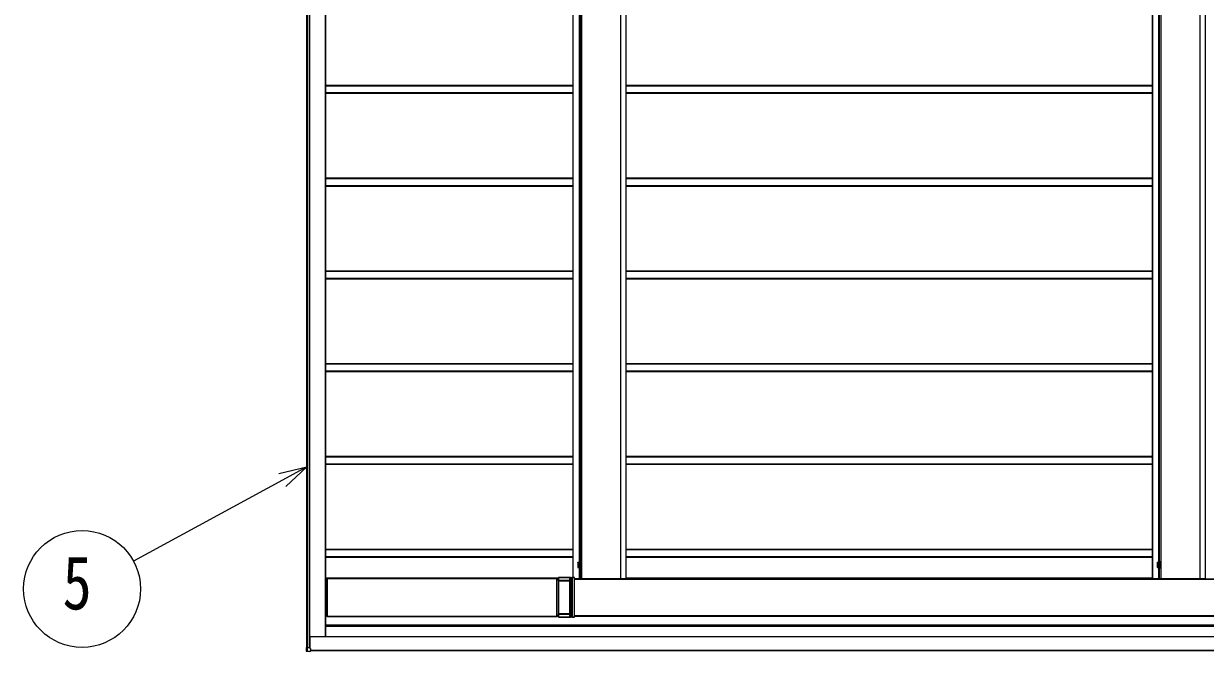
# Model space of a CAD drawing. Units: millimetres, scale not verified. Extents: x -14717 to 14718, y -10397 to 10401.
# Drawn here: x -5777 to -3230, y -3451 to -2098 of the extents above; entities that cross this region are included whole.
import ezdxf
from ezdxf.enums import TextEntityAlignment as Align

# ---------------------------------------------------------------- set-up
doc = ezdxf.new("R2010")
doc.units = ezdxf.units.MM
doc.header["$LTSCALE"] = 50
doc.layers.add('0-5_YKK_A1', color=4, linetype='Continuous')
doc.layers.add('0-6_YKK_D', color=6, linetype='Continuous')
doc.styles.add('ＭＳ ゴシック', font='')
doc.styles.get('ＭＳ ゴシック').set_extended_font_data('MS Gothic')

msp = doc.modelspace()

# ---------------------------------------------------------------- linework, layer by layer
at = {"layer": '0-5_YKK_A1'}
for p, q in [((-5167.13, 1954), (-5167.13, -3443)), ((-5167.13, -3443), (-5167.13, 1954)), ((-5165.77, -3443), (-5165.77, 1954)), ((-5165.25, -3443), (-5165.25, 1954)), ((-5161.05, -3443), (-5161.05, 1954)), ((-5160.77, -3443), (-5160.77, 1954)), ((-5160.5, -3443), (-5160.5, 1954)), ((-5126.32, -3419.5), (-5126.32, 1930.5)), ((-5125.84, -3419.5), (-5125.84, 1930.5)), ((-4593.69, 1802.5), (-4593.69, -3291.5)), ((-4593.69, 1802.5), (-4593.69, -3291.5)), ((-4593.64, 1802.5), (-4593.64, -3291.5)), ((-4593.12, 1802.5), (-4593.12, -3291.5)), ((-4575.17, 1805), (-4575.17, -3294)), ((-4574.65, 1805), (-4574.65, -3294)), ((-4490.71, 1805), (-4490.71, -3294)), ((-4490.22, -3294), (-4490.22, 1805)), ((-4479.19, 1805), (-4479.19, -3294)), ((-4478.71, -3294), (-4478.71, 1805)), ((-3344.45, 1805), (-3344.45, -3294)), ((-3344.45, 1803.5), (-3344.45, -3292.5)), ((-3344.4, 1805), (-3344.4, -3294)), ((-3343.88, 1805), (-3343.88, -3294)), ((-3325.93, 1805), (-3325.93, -3294)), ((-3325.42, 1805), (-3325.42, -3294)), ((-3241.47, 1805), (-3241.47, -3294)), ((-3240.99, -3294), (-3240.99, 1805)), ((-3229.95, 1805), (-3229.95, -3294)), ((-4579.63, 1769.73), (-4579.63, -3258.73)), ((-4578.59, 1769.8), (-4578.59, -3258.8)), ((-3330.39, 1769.73), (-3330.39, -3258.73)), ((-3329.35, 1769.8), (-3329.35, -3258.8)), ((-5125.84, -2230.5), (-4593.69, -2230.5)), ((-5125.84, -2231.5), (-4593.69, -2231.5)), ((-4478.71, -2230.5), (-3344.45, -2230.5)), ((-4478.71, -2231.5), (-3344.45, -2231.5)), ((-5125.84, -2246.5), (-4593.69, -2246.5)), ((-5125.84, -2247.5), (-4593.69, -2247.5)), ((-5125.84, -2247.8), (-4593.69, -2247.8)), ((-4478.71, -2246.5), (-3344.45, -2246.5)), ((-4478.71, -2247.5), (-3344.45, -2247.5)), ((-4478.71, -2247.8), (-3344.45, -2247.8)), ((-5125.84, -2430.5), (-4593.69, -2430.5)), ((-5125.84, -2431.5), (-4593.69, -2431.5)), ((-4478.71, -2430.5), (-3344.45, -2430.5)), ((-4478.71, -2431.5), (-3344.45, -2431.5)), ((-5125.84, -2446.5), (-4593.69, -2446.5)), ((-5125.84, -2447.5), (-4593.69, -2447.5)), ((-5125.84, -2447.8), (-4593.69, -2447.8)), ((-4478.71, -2446.5), (-3344.45, -2446.5)), ((-4478.71, -2447.5), (-3344.45, -2447.5)), ((-4478.71, -2447.8), (-3344.45, -2447.8)), ((-5125.84, -2630.5), (-4593.69, -2630.5)), ((-5125.84, -2631.5), (-4593.69, -2631.5)), ((-5125.84, -2646.5), (-4593.69, -2646.5)), ((-5125.84, -2647.5), (-4593.69, -2647.5)), ((-5125.84, -2647.8), (-4593.69, -2647.8)), ((-4478.71, -2630.5), (-3344.45, -2630.5)), ((-4478.71, -2631.5), (-3344.45, -2631.5)), ((-4478.71, -2646.5), (-3344.45, -2646.5)), ((-4478.71, -2647.5), (-3344.45, -2647.5)), ((-4478.71, -2647.8), (-3344.45, -2647.8)), ((-5125.84, -2830.5), (-4593.69, -2830.5)), ((-5125.84, -2831.5), (-4593.69, -2831.5)), ((-5125.84, -2846.5), (-4593.69, -2846.5)), ((-5125.84, -2847.5), (-4593.69, -2847.5)), ((-5125.84, -2847.8), (-4593.69, -2847.8)), ((-4478.71, -2830.5), (-3344.45, -2830.5)), ((-4478.71, -2831.5), (-3344.45, -2831.5)), ((-4478.71, -2846.5), (-3344.45, -2846.5)), ((-4478.71, -2847.5), (-3344.45, -2847.5)), ((-4478.71, -2847.8), (-3344.45, -2847.8)), ((-5125.84, -3030.5), (-4593.69, -3030.5)), ((-5125.84, -3031.5), (-4593.69, -3031.5)), ((-4478.71, -3030.5), (-3344.45, -3030.5)), ((-4478.71, -3031.5), (-3344.45, -3031.5)), ((-5125.84, -3046.5), (-4593.69, -3046.5)), ((-5125.84, -3047.5), (-4593.69, -3047.5)), ((-5125.84, -3047.8), (-4593.69, -3047.8)), ((-4478.71, -3046.5), (-3344.45, -3046.5)), ((-4478.71, -3047.5), (-3344.45, -3047.5)), ((-4478.71, -3047.8), (-3344.45, -3047.8)), ((-5125.84, -3230.5), (-4593.69, -3230.5)), ((-5125.84, -3231.5), (-4593.69, -3231.5)), ((-4478.71, -3230.5), (-3344.45, -3230.5)), ((-4478.71, -3231.5), (-3344.45, -3231.5)), ((-5125.84, -3246.5), (-4593.69, -3246.5)), ((-5125.84, -3247.5), (-4593.69, -3247.5)), ((-5125.84, -3247.8), (-4593.69, -3247.8)), ((-4582.72, -3259.5), (-4582.28, -3258.73)), ((-4582.72, -3259.5), (-4582.72, -3269.5)), ((-4582.28, -3258.73), (-4578.72, -3258.73)), ((-4578.72, -3258.73), (-4578.72, -3270.27)), ((-4578.72, -3258.8), (-4577.52, -3258.8)), ((-4478.71, -3246.5), (-3344.45, -3246.5)), ((-4478.71, -3247.5), (-3344.45, -3247.5)), ((-4478.71, -3247.8), (-3344.45, -3247.8)), ((-3333.48, -3259.5), (-3333.04, -3258.73)), ((-3333.48, -3259.5), (-3333.48, -3269.5)), ((-3333.04, -3258.73), (-3329.48, -3258.73)), ((-3329.48, -3258.73), (-3329.48, -3270.27)), ((-3329.48, -3258.8), (-3328.28, -3258.8)), ((-4582.72, -3269.5), (-4582.28, -3270.27)), ((-4582.28, -3261.61), (-4578.72, -3261.61)), ((-4582.28, -3267.39), (-4578.72, -3267.39)), ((-4582.28, -3270.27), (-4578.72, -3270.27)), ((-4579.63, -3270.27), (-4579.63, -3294)), ((-4578.72, -3270.2), (-4577.52, -3270.2)), ((-4578.59, -3270.2), (-4578.59, -3294)), ((-3333.48, -3269.5), (-3333.04, -3270.27)), ((-3333.04, -3261.61), (-3329.48, -3261.61)), ((-3333.04, -3267.39), (-3329.48, -3267.39)), ((-3333.04, -3270.27), (-3329.48, -3270.27)), ((-3330.39, -3270.27), (-3330.39, -3294)), ((-3329.48, -3270.2), (-3328.28, -3270.2)), ((-3329.35, -3270.2), (-3329.35, -3294)), ((-5125.84, -3292.5), (-4624.14, -3292.5)), ((-5125.84, -3294.5), (-5122.98, -3294.5)), ((-5123.08, -3297.8), (-5123.08, -3298)), ((-5122.99, -3297.3), (-5123.07, -3297.3)), ((-5123.07, -3298.5), (-5122.99, -3298.5)), ((-5122.98, -3293.8), (-5122.98, -3297)), ((-5122.98, -3298.8), (-5122.98, -3329)), ((-5122.95, -3293.5), (-5122.97, -3293.5)), ((-5122.95, -3293.5), (-4628.05, -3293.5)), ((-5122.94, -3375.2), (-5122.94, -3293.8)), ((-5122.94, -3293.8), (-4628.04, -3293.8)), ((-4628.04, -3375.2), (-4628.04, -3293.8)), ((-4624.11, -3294.5), (-4628.04, -3294.5)), ((-4624.11, -3296.3), (-4628.04, -3296.3)), ((-4628.04, -3296.6), (-4624.11, -3296.6)), ((-4624.16, -3297.9), (-4624.16, -3371.11)), ((-4624.12, -3297.12), (-4624.15, -3297.43)), ((-4624.14, -3291.5), (-4624.14, -3294)), ((-4624.06, -3291.5), (-4624.14, -3291.5)), ((-4624.14, -3294), (-4624.11, -3294)), ((-4624.11, -3294), (-4624.11, -3296.65)), ((-4624.09, -3369.7), (-4624.09, -3299.3)), ((-4599.61, -3299.3), (-4624.09, -3299.3)), ((-4624.08, -3298.83), (-4624.05, -3298.52)), ((-4624.08, -3298.83), (-4599.6, -3298.83)), ((-4624.06, -3291.5), (-4593.09, -3291.5)), ((-4599.57, -3298.52), (-4624.05, -3298.52)), ((-4624.04, -3298.05), (-4624.04, -3292)), ((-4599.36, -3292), (-4624.04, -3292)), ((-4624.04, -3298.05), (-4599.56, -3298.05)), ((-4599.61, -3369.7), (-4599.61, -3299.3)), ((-4599.61, -3299.3), (-4599.09, -3299.3)), ((-4599.6, -3298.83), (-4599.57, -3298.52)), ((-4599.56, -3298.05), (-4599.56, -3292.4)), ((-4599.56, -3298.05), (-4599.04, -3298.05)), ((-4599.06, -3298.99), (-4599.09, -3299.3)), ((-4599.09, -3299.3), (-4599.09, -3369.7)), ((-4599.04, -3292.34), (-4599.04, -3298.05)), ((-4598.76, -3292.34), (-4599.04, -3292.34)), ((-4595.54, -3292.34), (-4598.76, -3292.34)), ((-4598.57, -3291.84), (-4598.29, -3291.84)), ((-4598.29, -3291.84), (-4595.07, -3291.84)), ((-4595.06, -3292.34), (-4595.54, -3292.34)), ((-4595.07, -3291.84), (-4589.53, -3291.5)), ((-4589.52, -3292), (-4595.06, -3292.34)), ((-4595.06, -3292.34), (-4595.06, -3376.66)), ((-4593.09, -3291.5), (-4593.08, -3291.5)), ((-4589.53, -3291.5), (-4593.08, -3291.5)), ((-4589.52, -3377), (-4589.52, -3292)), ((-4589.52, -3294), (-4579.63, -3294)), ((-4589.52, -3294.5), (-276.02, -3294.5)), ((-4589.52, -3295), (-276.02, -3295)), ((-4579.63, -3294), (-4578.59, -3294)), ((-4578.59, -3294), (-4575.17, -3294)), ((-4575.17, -3294), (-4574.65, -3294)), ((-4574.65, -3294), (-4490.71, -3294)), ((-4562.77, -3294.5), (-4562.77, -3294)), ((-4561.04, -3294.5), (-4561.04, -3294)), ((-4504.81, -3294.5), (-4504.81, -3294)), ((-4503.08, -3294.5), (-4503.08, -3294)), ((-4490.71, -3294), (-4490.22, -3294)), ((-4490.22, -3294), (-4479.19, -3294)), ((-4479.19, -3294), (-4478.71, -3294)), ((-4478.71, -3292.5), (-3344.45, -3292.5)), ((-3344.45, -3294), (-3344.4, -3294)), ((-3344.45, -3294), (-3344.45, -3294)), ((-3344.4, -3294), (-3343.88, -3294)), ((-3343.88, -3294), (-3330.39, -3294)), ((-3330.39, -3294), (-3329.35, -3294)), ((-3329.35, -3294), (-3325.93, -3294)), ((-3325.93, -3294), (-3325.42, -3294)), ((-3325.42, -3294), (-3241.47, -3294)), ((-3313.53, -3294.5), (-3313.53, -3294)), ((-3311.8, -3294.5), (-3311.8, -3294)), ((-3255.57, -3294.5), (-3255.57, -3294)), ((-3253.84, -3294.5), (-3253.84, -3294)), ((-3241.47, -3294), (-3240.99, -3294)), ((-3240.99, -3294), (-3229.95, -3294)), ((-3229.95, -3294), (-3229.47, -3294)), ((-5123.08, -3329.8), (-5123.08, -3330)), ((-5122.99, -3329.3), (-5123.07, -3329.3)), ((-5123.07, -3330.5), (-5122.99, -3330.5)), ((-5122.98, -3330.8), (-5122.98, -3338.2)), ((-5123.08, -3339), (-5123.08, -3339.2)), ((-5122.99, -3338.5), (-5123.07, -3338.5)), ((-5123.07, -3339.7), (-5122.99, -3339.7)), ((-5122.98, -3340), (-5122.98, -3370.2)), ((-5125.84, -3374.5), (-5122.98, -3374.5)), ((-5125.84, -3374.8), (-5122.98, -3374.8)), ((-5123.08, -3371), (-5123.08, -3371.2)), ((-5122.99, -3370.5), (-5123.07, -3370.5)), ((-5123.07, -3371.7), (-5122.99, -3371.7)), ((-5122.98, -3372), (-5122.98, -3375.2)), ((-5122.97, -3375.5), (-5122.95, -3375.5)), ((-5122.95, -3375.5), (-4628.05, -3375.5)), ((-5122.94, -3375.2), (-4628.04, -3375.2)), ((-4628.04, -3372.4), (-4624.11, -3372.4)), ((-4628.04, -3372.7), (-4624.11, -3372.7)), ((-4628.04, -3374.5), (-4624.11, -3374.5)), ((-4628.04, -3374.8), (-4624.11, -3374.8)), ((-4624.15, -3371.58), (-4624.12, -3371.88)), ((-4624.14, -3375), (-4624.14, -3377.5)), ((-4624.11, -3375), (-4624.14, -3375)), ((-4624.14, -3377.5), (-4624.06, -3377.5)), ((-4624.11, -3372.35), (-4624.11, -3375)), ((-4624.09, -3369.7), (-4599.61, -3369.7)), ((-4624.05, -3370.48), (-4624.08, -3370.17)), ((-4599.6, -3370.17), (-4624.08, -3370.17)), ((-4593.09, -3377.5), (-4624.06, -3377.5)), ((-4624.05, -3370.48), (-4599.57, -3370.48)), ((-4624.04, -3377), (-4624.04, -3370.95)), ((-4599.56, -3370.95), (-4624.04, -3370.95)), ((-4624.04, -3377), (-4599.36, -3377)), ((-4599.61, -3369.7), (-4599.09, -3369.7)), ((-4599.57, -3370.48), (-4599.6, -3370.17)), ((-4599.56, -3376.6), (-4599.56, -3370.95)), ((-4599.56, -3370.95), (-4599.04, -3370.95)), ((-4599.09, -3369.7), (-4599.06, -3370.01)), ((-4599.04, -3370.95), (-4599.04, -3376.66)), ((-4599.04, -3376.66), (-4598.76, -3376.66)), ((-4598.76, -3376.66), (-4595.54, -3376.66)), ((-4598.29, -3377.16), (-4598.57, -3377.16)), ((-4595.07, -3377.16), (-4598.29, -3377.16)), ((-4589.53, -3377.5), (-4595.07, -3377.16)), ((-4595.06, -3376.66), (-4589.52, -3377)), ((-4593.08, -3377.5), (-4593.09, -3377.5)), ((-4593.08, -3377.5), (-4589.53, -3377.5)), ((-4589.52, -3374), (-276.02, -3374)), ((-4589.52, -3374.5), (-276.02, -3374.5)), ((-4589.52, -3374.8), (-276.64, -3374.8)), ((-5125.84, -3394), (-279.62, -3394)), ((-5125.84, -3394.5), (-279.62, -3394.5)), ((-5125.84, -3396.5), (-280.63, -3396.5)), ((-162.62, -3419.5), (-5160.27, -3419.5)), ((-5160.26, -3420), (-5160.26, -3443)), ((-162.6, -3420), (-5160.26, -3420)), ((-5168.17, -3443), (-5168.17, -3450.04)), ((-5168.17, -3443), (-5166.73, -3443)), ((-5168.17, -3443), (-5168.17, -3443)), ((-5168.17, -3443), (-5168.17, -3450.04)), ((-5168.17, -3450.04), (-5168.17, -3450.04)), ((-5168.17, -3450.04), (-5166.73, -3450.04)), ((-5167.7, -3450.54), (-5160.19, -3451)), ((-5166.26, -3450.54), (-5167.7, -3450.54)), ((-5166.73, -3443), (-5166.25, -3443)), ((-5158.72, -3451), (-5166.26, -3450.54)), ((-5166.25, -3443), (-5160.52, -3443)), ((-5166.25, -3443), (-5166.25, -3450.04)), ((-5166.25, -3450.04), (-5158.7, -3450.5)), ((-5160.52, -3443), (-5160.22, -3443)), ((-5160.52, -3444.2), (-5160.52, -3443)), ((-5160.22, -3444.2), (-5160.52, -3444.2)), ((-5160.22, -3444.2), (-5160.22, -3443)), ((-5158.72, -3451), (-5160.19, -3451)), ((-5159.92, -3444.5), (-5158.71, -3444.5)), ((-5158.7, -3444.8), (-5159.92, -3444.8)), ((-5158.7, -3444.8), (-5158.7, -3450.5)), ((-164.1, -3449), (-5158.7, -3449)), ((-164.12, -3449.5), (-5158.7, -3449.5))]:
    msp.add_line(p, q, dxfattribs=at)
for points in [[(-4575.92, -3270.75), (-4575.92, -3258.25), (-4577.52, -3258.25), (-4577.52, -3270.75)], [(-3326.68, -3270.75), (-3326.68, -3258.25), (-3328.28, -3258.25), (-3328.28, -3270.75)]]:
    msp.add_lwpolyline(points, close=True, dxfattribs=at)
for points in [[(-4582.72, -3261.45), (-4580.37, -3262.6), (-4579.36, -3264.5)], [(-4582.72, -3267.55), (-4580.37, -3266.4), (-4579.36, -3264.5)], [(-3333.49, -3261.45), (-3331.13, -3262.6), (-3330.12, -3264.5)], [(-3333.49, -3267.55), (-3331.13, -3266.4), (-3330.12, -3264.5)], [(-4595.06, -3376.66), (-4595.54, -3376.66), (-4595.54, -3292.34)], [(-4593.09, -3377.5), (-4593.32, -3377.49), (-4594.04, -3377.46), (-4595.19, -3377.42), (-4596.76, -3377.36), (-4598.67, -3377.29)], [(-5160.3, -3443), (-5160.3, -3419.5), (-5160.27, -3419.5)], [(-5166.25, -3450.04), (-5166.73, -3450.04), (-5166.73, -3443)]]:
    msp.add_lwpolyline(points, dxfattribs=at)
for centre, radius, start, end in [((-4580.17, -3260.17), 2.56, 145.61708, 214.38292), ((-3330.93, -3260.17), 2.56, 145.61708, 214.38292), ((-4580.17, -3268.83), 2.56, 145.61708, 214.38292), ((-4573.17, -3264.5), 9.55, 162.41276, 197.58724), ((-3330.93, -3268.83), 2.56, 145.61708, 214.38292), ((-3323.93, -3264.5), 9.55, 162.41276, 197.58724), ((-5119.49, -3297.68), 3.6, 174.01335, 181.98909), ((-5119.49, -3298.13), 3.6, 178.01091, 185.98665), ((-5120.82, -3293.73), 2.16, 174.01335, 181.98909), ((-5125.13, -3297.08), 2.16, 354.01335, 1.98909), ((-5125.13, -3298.73), 2.16, 358.01091, 5.98665), ((-5125.09, -3293.73), 2.16, 358.01091, 5.98665), ((-4630.19, -3293.73), 2.16, 358.01091, 5.98665), ((-4617.4, -3297.83), 6.76, 176.60841, 180.59189), ((-4630.87, -3296.72), 6.76, 356.60841, 0.59189), ((-4617.33, -3299.23), 6.76, 176.60841, 180.59189), ((-4627.63, -3291.88), 3.6, 358.01091, 5.98665), ((-4630.8, -3298.12), 6.76, 356.60841, 0.59189), ((-4592.85, -3299.23), 6.76, 176.60841, 180.59189), ((-4599.58, -3299.32), 0.493, 2.64264, 91.56286), ((-4606.32, -3298.12), 6.76, 356.60841, 0.59189), ((-4599.55, -3299.01), 0.493, 2.64264, 91.56286), ((-4596.67, -3293.6), 3.12, 149.29989, 157.48268), ((-4601.35, -3289.21), 3.67, 299.36084, 306.96883), ((-4598.67, -3292.68), 0.96, 89.80605, 135.38861), ((-4593.45, -3282.98), 10.78, 236.80485, 238.11338), ((-4598.43, -3292.81), 0.986, 102.62055, 137.05843), ((-4612.56, -3298.19), 13.52, 356.60841, 0.59189), ((-4598.54, -3292.34), 0.5, 93.51882, 180.01603), ((-4598.26, -3292.34), 0.5, 93.51882, 180.01603), ((-4598.35, -3291.72), 0.316, 179.92958, 203.81968), ((-4595.04, -3292.34), 0.5, 93.51882, 180.01603), ((-4590.26, -3291.92), 4.81, 179.02269, 184.97488), ((-4570.5, -3291.3), 3.2, 237.52075, 269.99876), ((-4567.7, -3291.3), 3.2, 237.52075, 269.99876), ((-4498.15, -3291.3), 3.2, 270.00124, 302.47925), ((-3321.26, -3291.3), 3.2, 237.52075, 269.99876), ((-3318.47, -3291.3), 3.2, 237.52075, 269.99876), ((-3248.91, -3291.3), 3.2, 270.00124, 302.47925), ((-5119.49, -3329.68), 3.6, 174.01335, 181.98909), ((-5119.49, -3330.13), 3.6, 178.01091, 185.98665), ((-5125.13, -3329.08), 2.16, 354.01335, 1.98909), ((-5125.13, -3330.73), 2.16, 358.01091, 5.98665), ((-5119.49, -3338.88), 3.6, 174.01335, 181.98909), ((-5119.49, -3339.33), 3.6, 178.01091, 185.98665), ((-5125.13, -3338.28), 2.16, 354.01335, 1.98909), ((-5125.13, -3339.93), 2.16, 358.01091, 5.98665), ((-5119.49, -3370.88), 3.6, 174.01335, 181.98909), ((-5119.49, -3371.33), 3.6, 178.01091, 185.98665), ((-5125.13, -3370.28), 2.16, 354.01335, 1.98909), ((-5125.13, -3371.93), 2.16, 358.01091, 5.98665), ((-5120.82, -3375.28), 2.16, 178.01091, 185.98665), ((-5125.09, -3375.28), 2.16, 354.01335, 1.98909), ((-4630.19, -3375.28), 2.16, 354.01335, 1.98909), ((-4617.4, -3371.18), 6.76, 179.40811, 183.39159), ((-4630.87, -3372.28), 6.76, 359.40811, 3.39159), ((-4617.33, -3369.77), 6.76, 179.40811, 183.39159), ((-4630.8, -3370.88), 6.76, 359.40811, 3.39159), ((-4627.63, -3377.13), 3.6, 354.01335, 1.98909), ((-4592.85, -3369.77), 6.76, 179.40811, 183.39159), ((-4599.58, -3369.68), 0.493, 268.43714, 357.35736), ((-4606.32, -3370.88), 6.76, 359.40811, 3.39159), ((-4599.55, -3369.99), 0.493, 268.43714, 357.35736), ((-4601.35, -3379.8), 3.67, 53.03117, 60.63916), ((-4596.67, -3375.41), 3.12, 202.51732, 210.70011), ((-4598.67, -3376.32), 0.966, 224.75557, 270.04976), ((-4593.45, -3386.02), 10.78, 121.88662, 123.19515), ((-4598.46, -3376.26), 0.921, 221.68739, 258.63363), ((-4612.56, -3370.81), 13.52, 359.40811, 3.39159), ((-4598.54, -3376.66), 0.5, 179.98397, 266.48118), ((-4598.26, -3376.66), 0.5, 179.98397, 266.48118), ((-4598.35, -3377.29), 0.316, 156.18032, 180.07042), ((-4595.04, -3376.66), 0.5, 179.98397, 266.48118), ((-4590.26, -3377.08), 4.81, 175.02512, 180.97731), ((-5163.85, -3419.88), 3.6, 358.01091, 5.98665), ((-5167.67, -3450.04), 0.5, 180, 266.49039), ((-5167.67, -3450.04), 0.5, 179.98397, 266.48118), ((-5166.23, -3450.04), 0.5, 179.98397, 266.48118), ((-5161.45, -3450.46), 4.81, 175.02512, 180.97731), ((-5157.05, -3444.73), 2.87, 175.50564, 181.49539)]:
    msp.add_arc(centre, radius, start, end, dxfattribs=at)
for centre, major_axis, ratio, start_param, end_param in [((-4599.54, -3292.4), (0.5, 0.061), 0.004206, 0.0343924, 1.6051887), ((-4606.16, -3292), (13.07, 0.5), 0.000051, 5.3224402, 6.2845183), ((-4606.14, -3292.3), (13.07, 0.8), 0.00013, 5.3232351, 6.2479091), ((-4599.57, -3291.9), (1, 0.06), 0.002127, 0.0347766, 0.3856251), ((-4589.53, -3292), (0, -0.501), 0.034899, 1.5745278, 3.1415972), ((-4599.54, -3376.6), (0.5, -0.061), 0.004206, 4.6779966, 6.2487929), ((-4606.14, -3376.7), (13.07, -0.8), 0.00013, 0.0352762, 0.9599502), ((-4599.57, -3377.1), (1, -0.06), 0.002127, 5.8975602, 6.2484087), ((-4589.53, -3377), (0, -0.501), 0.034899, 6.2831808, 7.8502502), ((-5159.92, -3444.2), (0.601, 0), 0.998477, 3.1415927, 4.712389), ((-5159.92, -3444.2), (0.301, 0), 0.996353, 3.1415927, 4.712389), ((-5158.72, -3450.5), (0, -0.501), 0.034899, 6.2831808, 7.8502502), ((-5158.71, -3444.8), (0, -0.3), 0.034965, 1.5707963, 3.1415927)]:
    msp.add_ellipse(centre, major_axis=major_axis, ratio=ratio, start_param=start_param, end_param=end_param, dxfattribs=at)
at = {"layer": '0-6_YKK_D'}
for points in [[(-5167.13, -3053.21), (-5219.41, -3081.63), (-5540.71, -3256.25)], [(-5227.02, -3067.62), (-5167.13, -3053.21), (-5211.8, -3095.63)]]:
    msp.add_lwpolyline(points, dxfattribs=at)
msp.add_circle((-5651.42, -3316.42), 126, dxfattribs=at)

# ---------------------------------------------------------------- texts
at = {"layer": '0-6_YKK_D', "style": 'ＭＳ ゴシック', "width": 0.8}
msp.add_text('5', height=115.5, dxfattribs=at).set_placement((-5693.42, -3395.17), align=Align.BOTTOM_LEFT)

doc.saveas('drawing.dxf')
